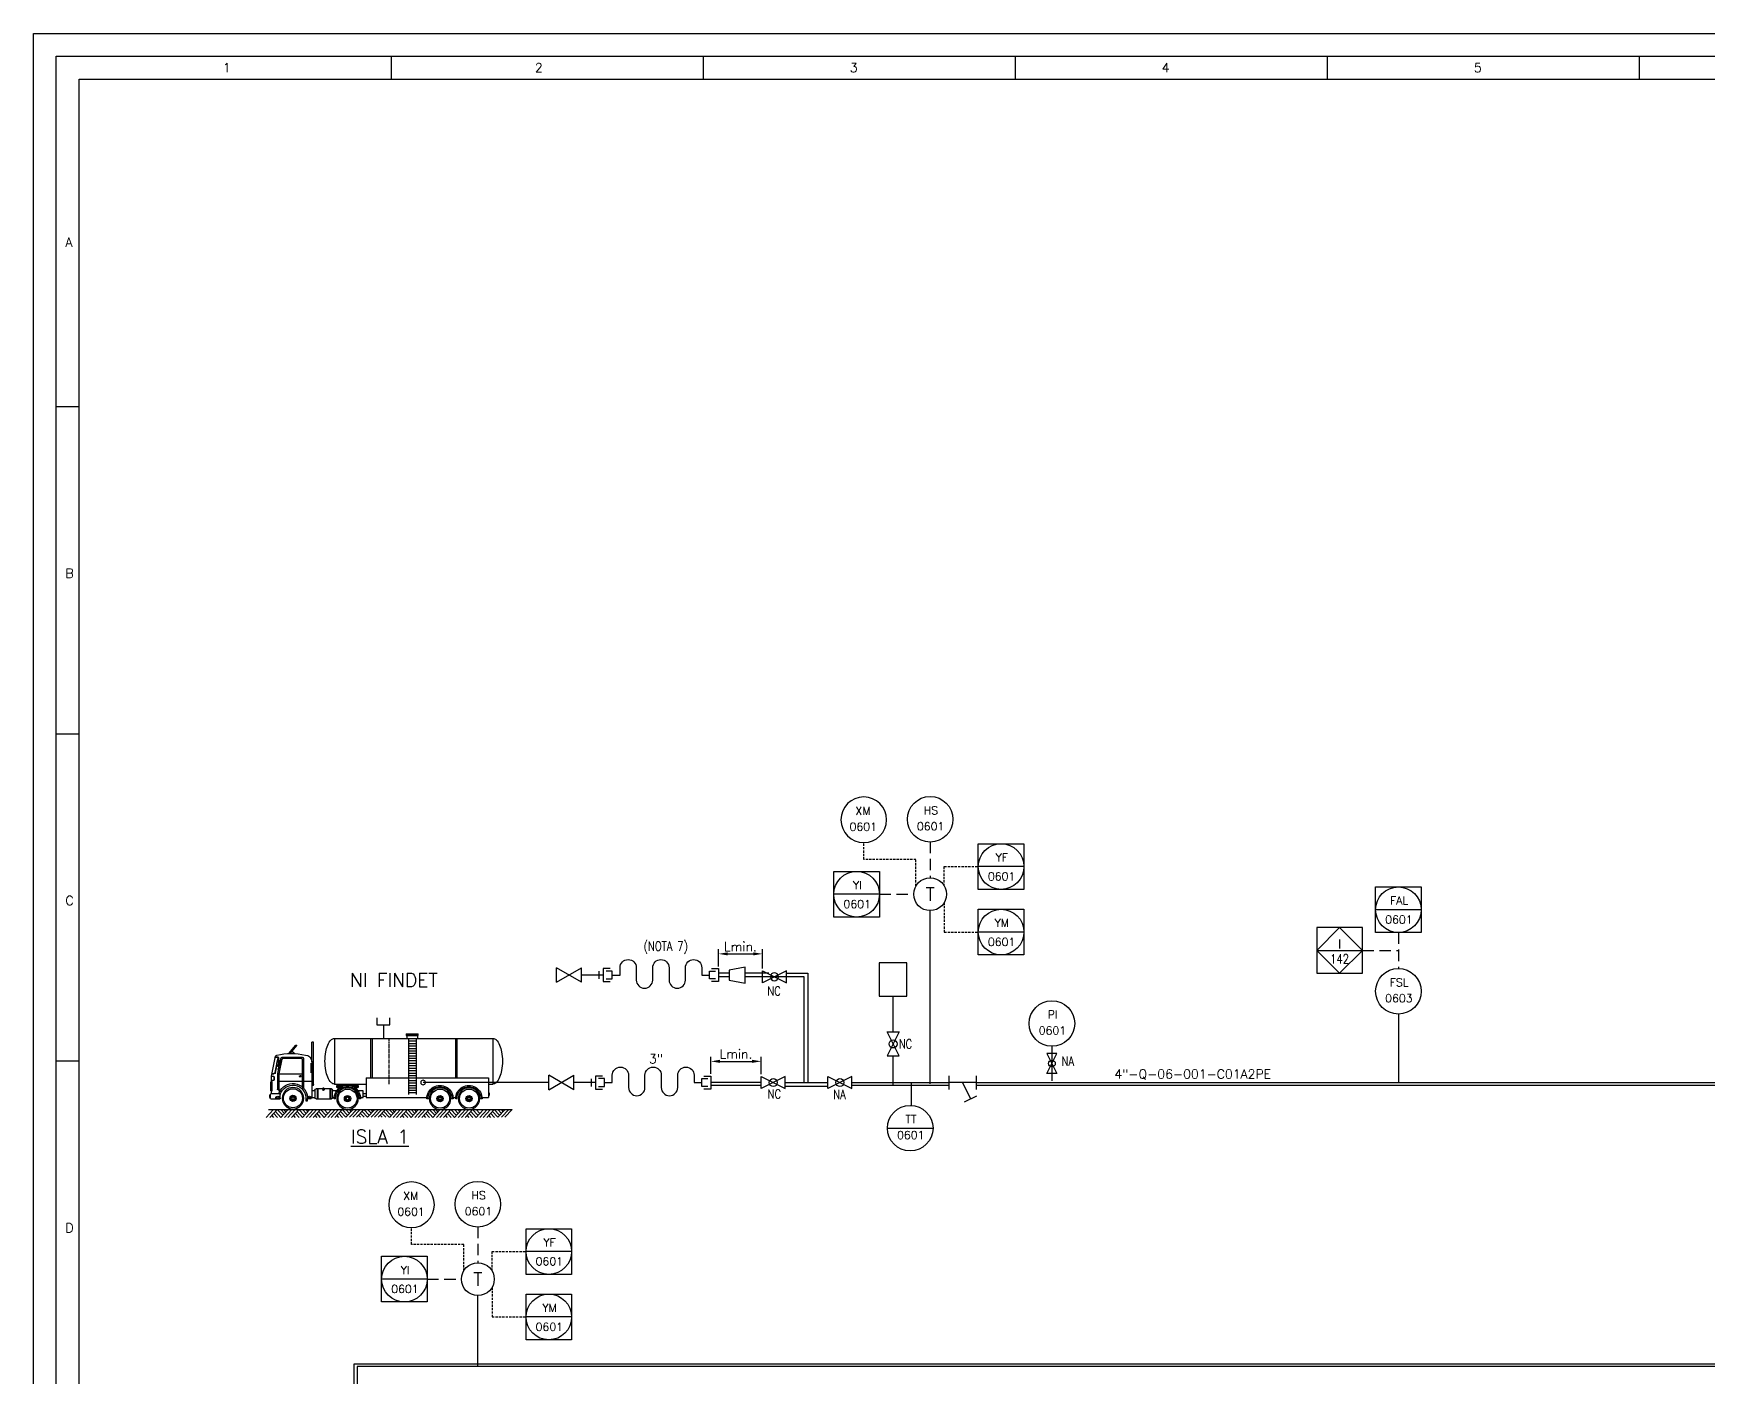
# Model space of a CAD drawing. Header units: millimetres. Extents: x 199 to 3946, y 1635 to 2230.
# Drawn here: x 1191.9 to 1559.2, y 1934.5 to 2229.1 of the extents above; entities that cross this region are included whole.
import ezdxf
from ezdxf.enums import TextEntityAlignment as Align

# ---------------------------------------------------------------- set-up
doc = ezdxf.new("R2010")
doc.units = ezdxf.units.MM
doc.linetypes.add('RAYITAS', pattern=[0.375, 0.25, -0.125])
doc.linetypes.add('TRAZOS', pattern=[0.75, 0.5, -0.25])
for name, color, linetype in [('CAJETIN', 1, 'Continuous'), ('CARGACAMIONES', 7, 'Continuous'), ('COTAS', 4, 'Continuous'), ('EQUIPOS', 5, 'Continuous'), ('FORMATO', 7, 'Continuous'), ('INSTRUMENTOS', 1, 'Continuous'), ('TEX', 7, 'Continuous'), ('TEXTO-INSTRUMENTACION', 7, 'Continuous'), ('TEXTO-VALVULAS Y ACCESORIOS', 7, 'Continuous'), ('TUBERIA', 5, 'Continuous'), ('TUBERÍA2', 1, 'TRAZOS')]:
    doc.layers.add(name, color=color, linetype=linetype)
doc.styles.add('PY', font='ROMANS.shx')
doc.styles.add('PY1', font='ROMANS.shx', dxfattribs={"width": 0.8})
doc.styles.add('TXT', font='txt')
doc.linetypes.add('SEÑAL_MECANICA2', pattern='A,4.411183,["o",PY,S=4.130212,R=360,X=0,Y=-1.374288],0.588817,-0.374158,["",PY,S=2,R=360,X=0,Y=-0.688262],-2.183682', length=7.55784)
doc.dimstyles.new('1-5', dxfattribs={"dimtxt": 2, "dimasz": 2, "dimexe": 1, "dimexo": 0.5, "dimgap": 0.6, "dimtad": 1, "dimdec": 0, "dimlfac": 5, "dimzin": 0, "dimdsep": 46, "dimtxsty": 'PY', "dimcen": 0.7, "dimclrd": 4, "dimclre": 4, "dimclrt": 7, "dimazin": 0, "dimtfac": 1, "dimtdec": 0, "dimtofl": 0, "dimtmove": 0, "dimatfit": 3, "dimfxl": 1, "dimtolj": 1, "dimtzin": 0, "dimarcsym": 0})

# ---------------------------------------------------------------- blocks, each defined once
blk = doc.blocks.new('CAMION CISTERNA ALZ')
at = {"layer": 'CAJETIN', "color": 4, "linetype": 'RAYITAS'}
blk.add_line((38.62, 22.25), (38.62, 7.95), dxfattribs=at)
at = {"layer": 'CARGACAMIONES', "color": 4, "linetype": 'ByBlock'}
for p, q in [((55.71, 22.25), (6.06, 22.25)), ((6.06, 22.25), (6.06, 7.95)), ((17.4, 22.25), (17.4, 9.88)), ((17.83, 22.25), (17.83, 9.88)), ((33.2, 23.63), (29.46, 23.63)), ((29.46, 23.13), (29.46, 23.63)), ((33.2, 23.38), (29.46, 23.38)), ((33.2, 23.13), (29.46, 23.13)), ((29.73, 23.13), (29.73, 22.25)), ((30.12, 22.09), (30.12, 4.63)), ((32.54, 21.43), (30.12, 21.43)), ((32.54, 22.09), (32.54, 4.63)), ((32.91, 22.25), (32.91, 23.13)), ((33.2, 23.63), (33.2, 23.13)), ((43.94, 22.25), (43.94, 9.88)), ((44.37, 22.25), (44.37, 9.88)), ((55.71, 22.25), (55.71, 7.95)), ((62.23, 7.75), (62.23, 21.05)), ((62.23, 21.05), (62.83, 21.05)), ((62.83, 14.9), (62.83, 21.05)), ((32.54, 20.66), (30.12, 20.66)), ((32.54, 19.89), (30.12, 19.89)), ((32.54, 19.12), (30.12, 19.12)), ((32.54, 18.34), (30.12, 18.34)), ((32.54, 17.57), (30.12, 17.57)), ((32.54, 16.8), (30.12, 16.8)), ((32.54, 16.03), (30.12, 16.03)), ((65.41, 15.99), (65.41, 6.68)), ((71.82, 16.39), (65.81, 16.39)), ((65.81, 15.79), (65.81, 7.05)), ((71.82, 15.99), (66.01, 15.99)), ((67.49, 20.16), (69.67, 17.49)), ((67.79, 20.16), (67.49, 20.16)), ((69.97, 17.48), (67.79, 20.16)), ((69.05, 18.25), (68.14, 17.46)), ((72.59, 15.76), (73.06, 13.57)), ((73.15, 15.39), (73.15, 16.19)), ((73.39, 15.36), (73.23, 16.13)), ((73.53, 15.18), (73.32, 16.15)), ((74.15, 16.49), (73.52, 16.49)), ((74.18, 16.39), (73.52, 16.39)), ((75.44, 10.43), (74.12, 16.67)), ((32.54, 15.26), (30.12, 15.26)), ((32.54, 14.48), (30.12, 14.48)), ((32.54, 13.71), (30.12, 13.71)), ((32.54, 12.94), (30.12, 12.94)), ((32.54, 12.17), (30.12, 12.17)), ((32.54, 11.39), (30.12, 11.39)), ((32.54, 10.62), (30.12, 10.62)), ((62.83, 15), (62.83, 3.58)), ((62.83, 14.3), (63.22, 14.3)), ((62.83, 13.91), (63.22, 13.91)), ((62.83, 13.51), (63.22, 13.51)), ((62.83, 13.11), (63.22, 13.11)), ((62.83, 12.71), (63.22, 12.71)), ((62.83, 12.32), (63.22, 12.32)), ((62.83, 11.92), (63.22, 11.92)), ((62.83, 11.52), (63.22, 11.52)), ((73.15, 11.12), (65.81, 11.12)), ((66.1, 10.33), (66.1, 10.53)), ((66.1, 10.53), (66.5, 10.53)), ((66.8, 10.53), (66.8, 10.33)), ((72.2, 15.68), (73.15, 11.18)), ((73.06, 13.41), (73.06, 15.39)), ((73.06, 15.39), (73.35, 15.39)), ((73.35, 13.41), (73.06, 13.41)), ((73.09, 13.41), (73.55, 11.22)), ((73.15, 13.41), (73.15, 12.61)), ((73.15, 12.61), (73.55, 12.61)), ((73.15, 11.18), (73.15, 6.16)), ((73.35, 15.39), (73.35, 13.41)), ((73.55, 11.22), (73.55, 6.36)), ((74.2, 11.52), (73.69, 13.95)), ((74.3, 11.54), (73.74, 14.16)), ((75.27, 11.22), (74.69, 11.22)), ((75.29, 11.12), (74.69, 11.12)), ((7.45, 7.95), (6.06, 7.95)), ((45.78, 9.88), (7.45, 9.88)), ((7.45, 9.88), (7.45, 3.68)), ((32.54, 9.85), (30.12, 9.85)), ((32.54, 9.08), (30.12, 9.08)), ((32.54, 8.3), (30.12, 8.3)), ((32.54, 7.53), (30.12, 7.53)), ((32.54, 6.75), (30.12, 6.75)), ((32.54, 5.99), (30.12, 5.99)), ((32.54, 5.26), (30.12, 5.26)), ((45.78, 9.88), (45.78, 3.68)), ((55.71, 7.95), (45.78, 7.95)), ((46.74, 3.68), (46.74, 5.76)), ((46.74, 5.76), (48.29, 5.76)), ((48.23, 7.85), (48.23, 7.45)), ((54.98, 7.85), (48.23, 7.85)), ((48.23, 7.45), (51.01, 7.45)), ((50.24, 7.25), (48.23, 7.25)), ((48.23, 7.25), (48.23, 6.85)), ((48.23, 6.85), (49.44, 6.85)), ((48.43, 6.85), (48.92, 6.47)), ((48.73, 7.85), (48.73, 7.95)), ((49.32, 7.45), (49.32, 7.25)), ((52.3, 7.45), (54.98, 7.45)), ((54.98, 7.25), (53.07, 7.25)), ((53.87, 6.85), (54.98, 6.85)), ((53.89, 7.45), (53.89, 7.25)), ((54.78, 6.85), (54.34, 6.51)), ((54.49, 7.85), (54.49, 7.95)), ((54.98, 7.45), (54.98, 7.85)), ((54.98, 6.85), (54.98, 7.25)), ((55.02, 5.76), (56.27, 5.76)), ((56.27, 3.68), (56.27, 6.06)), ((56.67, 6.46), (58.95, 6.46)), ((56.97, 6.46), (56.97, 3.28)), ((57.17, 6.46), (57.17, 3.28)), ((58.95, 6.46), (58.95, 6.16)), ((59.35, 6.46), (61.44, 6.46)), ((59.35, 6.46), (59.35, 6.16)), ((60.94, 6.46), (60.94, 3.28)), ((61.14, 6.46), (61.14, 3.28)), ((61.83, 6.06), (61.83, 3.68)), ((61.83, 5.76), (62.83, 5.76)), ((62.83, 7.35), (62.63, 7.35)), ((65.41, 8.84), (62.83, 8.84)), ((73.15, 8.84), (65.81, 8.84)), ((66.8, 10.33), (66.1, 10.33)), ((73.35, 6.16), (72.5, 6.16)), ((72.66, 5.37), (72.66, 5.96)), ((74.55, 10.13), (74.55, 9.24)), ((74.64, 10.33), (74.64, 9.14)), ((75.44, 10.43), (74.74, 10.43)), ((74.74, 9.04), (75.44, 9.04)), ((75.44, 8.94), (75.24, 8.94)), ((75.44, 8.74), (75.24, 8.74)), ((75.44, 5.76), (75.24, 5.76)), ((75.34, 8.74), (75.34, 5.76)), ((75.44, 4.87), (75.44, 10.43)), ((75.44, 8.64), (75.54, 8.64)), ((75.54, 5.86), (75.44, 5.86)), ((75.54, 8.64), (75.54, 5.86)), ((75.64, 8.64), (75.54, 8.64)), ((75.54, 5.86), (75.64, 5.86)), ((75.64, 5.86), (75.64, 8.64)), ((7.15, 4.45), (7.15, 5.08)), ((7.15, 5.08), (7.45, 5.08)), ((7.45, 4.45), (7.15, 4.45)), ((9.49, 3.68), (7.45, 3.68)), ((9.48, 3.28), (9.87, 3.28)), ((17.32, 3.28), (17.72, 3.28)), ((18.22, 3.68), (17.71, 3.68)), ((18.56, 3.68), (17.75, 3.68)), ((18.55, 3.28), (18.94, 3.28)), ((26.39, 3.28), (26.79, 3.28)), ((45.78, 3.68), (26.78, 3.68)), ((46.74, 4.98), (45.78, 4.98)), ((46.74, 4.12), (45.78, 4.12)), ((47.54, 3.68), (46.74, 3.68)), ((47.54, 3.28), (47.93, 3.28)), ((55.38, 3.28), (55.78, 3.28)), ((56.27, 3.68), (55.77, 3.68)), ((61.44, 3.28), (56.67, 3.28)), ((62.83, 3.68), (61.83, 3.68)), ((64.12, 3.38), (63.03, 3.38)), ((63.05, 3.58), (63.05, 3.9)), ((63.05, 3.58), (64, 3.58)), ((64, 3.58), (64, 3.9)), ((64.12, 2.68), (64.12, 3.38)), ((64.62, 2.68), (64.12, 2.68)), ((64.62, 3.38), (64.62, 2.68)), ((72.66, 3.48), (72.66, 4.67)), ((72.86, 4.87), (75.64, 4.87)), ((72.86, 3.48), (72.86, 3.88)), ((72.86, 3.48), (74.05, 3.48)), ((75.64, 3.28), (72.86, 3.28)), ((74.05, 3.48), (74.05, 3.88)), ((75.84, 4.67), (75.84, 3.48)), ((75.84, 4.47), (76.03, 4.47)), ((76.03, 3.68), (75.84, 3.68)), ((76.03, 4.47), (76.03, 3.68))]:
    blk.add_line(p, q, dxfattribs=at)
at = {"layer": 'CARGACAMIONES', "color": 4}
for p, q in [((2.29, -2.48), (0, 0)), ((76.41, 0), (0.04, 0)), ((37.42, -1.23), (38.57, 0)), ((37.99, -1.84), (39.69, 0)), ((41.99, -2.48), (39.7, 0)), ((43.12, -2.48), (40.83, 0)), ((44.25, -2.48), (41.95, 0)), ((45.37, -2.48), (43.08, 0)), ((43.66, -0.62), (44.23, 0)), ((44.22, -1.23), (45.36, 0)), ((44.78, -1.84), (46.49, 0)), ((48.78, -2.48), (46.49, 0)), ((49.9, -2.48), (47.61, 0)), ((3.42, -2.48), (1.13, 0)), ((4.55, -2.48), (2.25, 0)), ((2.83, -0.63), (3.41, 0)), ((3.39, -1.24), (4.53, 0)), ((3.96, -1.85), (5.66, 0)), ((4.49, -2.48), (6.22, -0.61)), ((5.62, -2.49), (6.79, -1.22)), ((7.95, -2.49), (5.66, 0)), ((6.74, -2.49), (7.35, -1.83)), ((9.08, -2.49), (6.79, 0)), ((10.2, -2.49), (7.91, 0)), ((11.33, -2.49), (9.04, 0)), ((10.18, -1.24), (11.32, -0.01)), ((10.74, -1.85), (12.44, -0.01)), ((11.28, -2.49), (13.01, -0.62)), ((12.4, -2.49), (13.57, -1.23)), ((14.74, -2.49), (12.44, -0.01)), ((13.53, -2.49), (14.13, -1.84)), ((15.86, -2.49), (13.57, -0.01)), ((16.99, -2.49), (14.7, -0.01)), ((18.12, -2.49), (15.82, -0.01)), ((16.4, -0.63), (16.98, -0.01)), ((16.96, -1.24), (18.1, -0.01)), ((17.53, -1.85), (19.23, -0.01)), ((18.06, -2.49), (19.79, -0.62)), ((19.19, -2.49), (20.36, -1.23)), ((21.52, -2.49), (19.23, -0.01)), ((20.32, -2.49), (20.92, -1.84)), ((22.65, -2.49), (20.36, -0.01)), ((23.78, -2.5), (21.48, -0.01)), ((24.9, -2.5), (22.61, -0.01)), ((23.2, -0.91), (23.77, -0.28)), ((23.75, -1.25), (24.89, -0.01)), ((24.31, -1.86), (26.02, -0.01)), ((24.85, -2.5), (26.58, -0.62)), ((25.97, -2.5), (27.14, -1.23)), ((28.31, -2.5), (26.02, -0.01)), ((27.1, -2.5), (27.71, -1.84)), ((29.44, -2.5), (27.14, -0.01)), ((30.56, -2.5), (28.27, -0.02)), ((31.69, -2.5), (29.4, -0.02)), ((29.99, -0.77), (30.55, -0.14)), ((30.54, -1.25), (31.68, -0.02)), ((31.1, -1.86), (32.8, -0.02)), ((31.63, -2.5), (33.37, -0.63)), ((32.76, -2.5), (33.93, -1.24)), ((35.09, -2.5), (32.8, -0.02)), ((33.89, -2.5), (34.49, -1.85)), ((36.22, -2.5), (33.93, -0.02)), ((37.35, -2.5), (35.06, -0.02)), ((38.47, -2.5), (36.18, -0.02)), ((36.88, -0.75), (37.44, -0.12)), ((38.52, -2.48), (40.25, -0.61)), ((39.65, -2.48), (40.82, -1.22)), ((40.78, -2.48), (41.38, -1.83)), ((45.32, -2.48), (47.05, -0.61)), ((46.44, -2.48), (47.61, -1.22)), ((47.57, -2.48), (48.17, -1.83)), ((51.03, -2.48), (48.74, 0)), ((52.16, -2.48), (49.87, 0)), ((50.44, -0.63), (51.02, 0)), ((51, -1.24), (52.14, 0)), ((51.57, -1.85), (53.27, 0)), ((52.1, -2.48), (53.83, -0.61)), ((53.23, -2.49), (54.4, -1.22)), ((55.56, -2.49), (53.27, 0)), ((54.36, -2.49), (54.96, -1.83)), ((56.69, -2.49), (54.4, 0)), ((57.82, -2.49), (55.52, 0)), ((58.94, -2.49), (56.65, 0)), ((57.79, -1.24), (58.93, -0.01)), ((58.35, -1.85), (60.06, -0.01)), ((58.89, -2.49), (60.62, -0.62)), ((60.02, -2.49), (61.18, -1.23)), ((62.35, -2.49), (60.06, -0.01)), ((61.14, -2.49), (61.75, -1.84)), ((63.48, -2.49), (61.18, -0.01)), ((64.6, -2.49), (62.31, -0.01)), ((65.73, -2.49), (63.44, -0.01)), ((64.01, -0.63), (64.59, -0.01)), ((64.58, -1.24), (65.72, -0.01)), ((65.14, -1.85), (66.84, -0.01)), ((65.67, -2.49), (67.41, -0.62)), ((66.8, -2.49), (67.97, -1.23)), ((69.13, -2.49), (66.84, -0.01)), ((67.93, -2.49), (68.53, -1.84)), ((70.26, -2.49), (67.97, -0.01)), ((71.39, -2.5), (69.1, -0.01)), ((72.51, -2.5), (70.22, -0.01)), ((70.81, -0.91), (71.38, -0.28)), ((71.36, -1.25), (72.5, -0.01)), ((71.92, -1.86), (73.63, -0.01)), ((72.46, -2.5), (74.19, -0.62)), ((73.59, -2.5), (74.75, -1.23)), ((75.92, -2.5), (73.63, -0.01)), ((74.71, -2.5), (75.32, -1.84)), ((77.05, -2.5), (74.76, -0.01))]:
    blk.add_line(p, q, dxfattribs=at)
at = {"layer": 'CARGACAMIONES', "color": 4, "linetype": 'ByBlock'}
for centre, radius in [((13.55, 3.38), 3.38), ((22.62, 3.38), 3.38), ((51.61, 3.38), 3.38), ((59.15, 6.46), 0.199), ((68.69, 3.48), 3.38), ((13.55, 3.38), 0.794), ((12.95, 3.38), 0.0993), ((13.13, 3.8), 0.0993), ((13.13, 2.96), 0.0993), ((13.55, 3.38), 0.397), ((13.55, 3.98), 0.0993), ((13.55, 2.78), 0.0993), ((13.97, 3.8), 0.0993), ((13.97, 2.96), 0.0993), ((14.14, 3.38), 0.0993), ((22.62, 3.38), 0.794), ((22.02, 3.38), 0.0993), ((22.2, 3.8), 0.0993), ((22.2, 2.96), 0.0993), ((22.62, 3.38), 0.397), ((22.62, 3.98), 0.0993), ((22.62, 2.78), 0.0993), ((23.04, 3.8), 0.0993), ((23.04, 2.96), 0.0993), ((23.21, 3.38), 0.0993), ((51.61, 3.38), 0.794), ((51.01, 3.38), 0.0993), ((51.19, 3.8), 0.0993), ((51.19, 2.96), 0.0993), ((51.61, 3.38), 0.397), ((51.61, 3.98), 0.0993), ((51.61, 2.78), 0.0993), ((52.03, 3.8), 0.0993), ((52.03, 2.96), 0.0993), ((52.2, 3.38), 0.0993), ((68.69, 3.48), 0.794), ((68.09, 3.48), 0.0993), ((68.27, 3.9), 0.0993), ((68.27, 3.06), 0.0993), ((68.69, 3.48), 0.397), ((68.69, 4.07), 0.0993), ((68.69, 2.88), 0.0993), ((69.11, 3.9), 0.0993), ((69.11, 3.06), 0.0993), ((69.28, 3.48), 0.0993)]:
    blk.add_circle(centre, radius, dxfattribs=at)
at = {"layer": 'CARGACAMIONES', "color": 4, "linetype": 'Continuous'}
blk.add_circle((27.95, 8.42), 0.718, dxfattribs=at)
at = {"layer": 'CARGACAMIONES', "color": 4, "linetype": 'ByBlock'}
for centre, radius, start, end in [((8.8, 18.15), 5.23, 135.0251, 157.5177), ((6.06, 20.89), 1.36, 90, 135.0251), ((55.71, 20.89), 1.36, 44.9749, 90), ((52.97, 18.15), 5.23, 22.4823, 44.9749), ((20.34, 15.1), 17.24, 170.2727, 180), ((13.25, 16.31), 10.04, 157.5177, 170.2727), ((48.52, 16.31), 10.04, 9.7273, 22.4823), ((41.43, 15.1), 17.24, 360, 9.7273), ((64.81, 15), 1.99, 90, 180), ((69.28, -2.39), 19.88, 77.0128, 102.9872), ((65.81, 15.99), 0.397, 90, 180), ((66.01, 15.79), 0.199, 90, 180), ((69.75, 17.67), 0.0993, 0, 180), ((69.75, 17.67), 0.0993, 180, 0), ((71.82, 15.59), 0.794, 11.9442, 90), ((71.82, 15.59), 0.397, 11.9442, 90), ((73.52, 16.19), 0.298, 90, 191.9761), ((73.52, 16.19), 0.199, 90, 191.9761), ((73.73, 16.59), 0.397, 11.9761, 90), ((20.34, 15.1), 17.24, 180, 189.7273), ((13.25, 13.88), 10.04, 189.7273, 202.4823), ((48.52, 13.88), 10.04, 337.5177, 350.2727), ((41.43, 15.1), 17.24, 350.2727, 0), ((72.36, 14.4), 1.4, 315, 45), ((74.69, 11.62), 0.497, 191.9761, 270), ((74.69, 11.62), 0.397, 191.9761, 270), ((8.8, 12.04), 5.23, 202.4823, 224.9749), ((6.06, 9.3), 1.36, 224.9749, 270), ((13.6, 3.38), 4.12, 358.6196, 181.3804), ((13.6, 3.38), 3.72, 358.4724, 181.5276), ((13.55, 3.38), 2.98, 90, 270), ((13.55, 3.38), 2.98, 270, 90), ((22.67, 3.38), 4.12, 358.6196, 181.3804), ((22.67, 3.38), 3.72, 358.4724, 181.5276), ((22.62, 3.38), 2.98, 90, 270), ((22.62, 3.38), 2.98, 270, 90), ((51.66, 3.38), 4.12, 358.6196, 181.3804), ((51.66, 3.38), 3.72, 358.4724, 181.5276), ((51.61, 3.38), 2.98, 90, 270), ((51.61, 3.38), 2.98, 270, 90), ((55.71, 9.3), 1.36, 270, 315.0251), ((56.67, 6.06), 0.397, 90, 180), ((52.97, 12.04), 5.23, 315.0251, 337.5177), ((59.15, 6.16), 0.199, 180, 0), ((61.44, 6.06), 0.397, 0, 90), ((62.63, 7.75), 0.397, 180, 270), ((68.74, 3.48), 4.62, 31.8706, 181.3804), ((68.74, 3.48), 4.12, 17.5788, 181.3804), ((68.69, 3.48), 2.98, 90, 270), ((68.69, 3.48), 2.98, 270, 90), ((72.66, 5.66), 0.298, 270, 90), ((68.74, 3.48), 4.62, 17.5788, 25.7368), ((73.35, 6.36), 0.199, 270, 0), ((74.74, 10.33), 0.0993, 90, 180), ((74.74, 9.14), 0.0993, 180, 270), ((13.55, 3.38), 0.993, 90, 270), ((13.55, 3.38), 0.993, 270, 90), ((22.62, 3.38), 0.993, 90, 270), ((22.62, 3.38), 0.993, 270, 90), ((51.61, 3.38), 0.993, 90, 270), ((51.61, 3.38), 0.993, 270, 90), ((56.67, 3.68), 0.397, 180, 270), ((61.44, 3.68), 0.397, 270, 0), ((63.03, 3.58), 0.199, 180, 270), ((63.52, 3.42), 0.674, 45, 135), ((68.69, 3.48), 0.993, 90, 270), ((68.69, 3.48), 0.993, 270, 90), ((72.86, 4.67), 0.199, 90, 180), ((72.86, 3.48), 0.199, 180, 270), ((73.45, 3.28), 0.843, 45, 135), ((75.64, 4.67), 0.199, 0, 90), ((75.64, 3.48), 0.199, 270, 0)]:
    blk.add_arc(centre, radius, start, end, dxfattribs=at)
at = {"layer": 'CARGACAMIONES', "color": 4}
for start, end in [(357.7085, 177.7085), (177.7085, 357.7085)]:
    blk.add_arc((74.79, -1.38), 0.0145, start, end, dxfattribs=at)
blk = doc.blocks.new('VALV GLOB-V')
at = {"layer": 'INSTRUMENTOS', "color": 1, "flags": 128}
blk.add_lwpolyline([(5.7, -1.43), (5.7, 1.43), (0, -1.43), (0, 1.43)], close=True, dxfattribs=at)
at = {"layer": 'INSTRUMENTOS', "color": 1}
blk.add_circle((2.85, 0), 0.95, dxfattribs=at)
at = {"layer": 'INSTRUMENTOS', "color": 7, "linetype": 'SEÑAL_MECANICA2', "style": 'PY'}
blk.add_attdef('REF.', text='', height=2, dxfattribs=at).set_placement((3, -3.37), align=Align.MIDDLE)
blk = doc.blocks.new('*D23')
at = {"layer": 'COTAS', "color": 4, "lineweight": -2, "transparency": 16777216}
for p, q in [((1340.41, 2001.05), (1340.41, 2004.78)), ((1342.41, 2003.78), (1349.48, 2003.78)), ((1351.48, 2000.96), (1351.48, 2004.78))]:
    blk.add_line(p, q, dxfattribs=at)
at = {"layer": 'COTAS', "color": 4, "transparency": 16777216}
for points in [[(1342.41, 2004.12), (1342.41, 2003.45), (1340.41, 2003.78)], [(1349.48, 2004.12), (1349.48, 2003.45), (1351.48, 2003.78)]]:
    blk.add_solid(points, dxfattribs=at)
at = {"layer": 'Defpoints', "color": 0, "transparency": 16777216}
for p in [(1351.48, 2003.78), (1340.41, 2000.55), (1351.48, 2000.46)]:
    blk.add_point(p, dxfattribs=at)
at = {"layer": 'COTAS', "color": 7, "transparency": 16777216, "insert": (1345.94, 2005.38), "char_height": 2, "attachment_point": 5, "style": 'PY'}
blk.add_mtext('\\A1;Lmin.', dxfattribs=at)
blk = doc.blocks.new('MANG-VAL')
at = {"layer": 'INSTRUMENTOS', "color": 1}
for p, q in [((0, 1.5), (0, -1.5)), ((6, 0), (0, 0)), ((3, 0), (4.8, -3.6)), ((6, 1.5), (6, -1.5)), ((3.46, -4.27), (6.14, -2.93))]:
    blk.add_line(p, q, dxfattribs=at)
blk = doc.blocks.new('SEÑAL CIR')
at = {"color": 1}
blk.add_circle((0, 5.7), 5.7, dxfattribs=at)
at = {"layer": 'INSTRUMENTOS', "linetype": 'Continuous', "style": 'PY', "flags": 4}
for p in [(0.18, 6.94), (0.13, 2.95)]:
    blk.add_attdef('---', text='', height=2, dxfattribs=at).set_placement(p, align=Align.CENTER)
blk = doc.blocks.new('SEÑAL CIRCU MARCO')
at = {"color": 1, "linetype": 'Continuous', "ltscale": 0.5}
blk.add_line((5.7, 5.7), (-5.7, 5.7), dxfattribs=at)
at = {"color": 1, "flags": 128}
blk.add_lwpolyline([(5.7, 0), (-5.7, 0), (-5.7, 11.4), (5.7, 11.4)], close=True, dxfattribs=at)
at = {"color": 1}
blk.add_circle((0, 5.7), 5.7, dxfattribs=at)
at = {"style": 'PY'}
for tag, p in [('XXX', (0.18, 7.98)), ('YYY', (0.13, 3.24))]:
    blk.add_attdef(tag, text='', height=2, dxfattribs=at).set_placement(p, align=Align.MIDDLE)
blk = doc.blocks.new('SECUENCIA PROGRAMADA EN SISTEMA DE CONTROL PLC')
at = {"layer": 'INSTRUMENTOS'}
blk.add_line((-5, 5), (5, 5), dxfattribs=at)
at = {"layer": 'INSTRUMENTOS', "flags": 128}
for points in [[(0, 0), (-5, 5), (0, 10), (5, 5)], [(-5, 0), (5, 0), (5, 10), (-5, 10)]]:
    blk.add_lwpolyline(points, close=True, dxfattribs=at)
at = {"layer": 'TEXTO-INSTRUMENTACION', "linetype": 'Continuous', "style": 'PY1', "width": 0.8}
for tag, p in [('XXX', (0.01, 6.43)), ('YYY', (0.01, 3.17))]:
    blk.add_attdef(tag, text='', height=2, dxfattribs=at).set_placement(p, align=Align.MIDDLE_CENTER)
blk = doc.blocks.new('*D24')
at = {"layer": 'COTAS', "color": 4, "lineweight": -2, "transparency": 16777216}
for p, q in [((1342.1, 2024.61), (1342.1, 2028.35)), ((1344.1, 2027.35), (1349.74, 2027.35)), ((1351.74, 2024.12), (1351.74, 2028.35))]:
    blk.add_line(p, q, dxfattribs=at)
at = {"layer": 'COTAS', "color": 4, "transparency": 16777216}
for points in [[(1344.1, 2027.68), (1344.1, 2027.01), (1342.1, 2027.35)], [(1349.74, 2027.68), (1349.74, 2027.01), (1351.74, 2027.35)]]:
    blk.add_solid(points, dxfattribs=at)
at = {"layer": 'Defpoints', "color": 0, "transparency": 16777216}
for p in [(1351.74, 2027.35), (1342.1, 2024.11), (1351.74, 2023.62)]:
    blk.add_point(p, dxfattribs=at)
at = {"layer": 'COTAS', "color": 7, "transparency": 16777216, "insert": (1346.92, 2028.95), "char_height": 2, "attachment_point": 5, "style": 'PY'}
blk.add_mtext('\\A1;Lmin.', dxfattribs=at)
blk = doc.blocks.new('REDUCCION')
at = {"color": 1}
for p, q in [((0, 2), (0, -2)), ((4, 1.25), (0, 2)), ((4, -1.25), (4, 1.25)), ((0, -2), (4, -1.25))]:
    blk.add_line(p, q, dxfattribs=at)
at = {"style": 'PY1', "width": 0.8}
blk.add_attdef('.', text='', height=2, dxfattribs=at).set_placement((2, -3.65), align=Align.MIDDLE)
blk = doc.blocks.new('MARCO-A1')
at = {"layer": 'FORMATO', "color": 5}
for p, q in [((78.42, 589), (78.42, 584)), ((146.83, 589), (146.83, 584)), ((215.25, 589), (215.25, 584)), ((283.67, 589), (283.67, 584)), ((352.08, 589), (352.08, 584)), ((5, 512.25), (10, 512.25)), ((5, 440.5), (10, 440.5)), ((5, 368.75), (10, 368.75))]:
    blk.add_line(p, q, dxfattribs=at)
at = {"layer": 'FORMATO', "color": 1}
blk.add_lwpolyline([(0, 594), (841, 594), (841, 0), (0, 0)], close=True, dxfattribs=at)
at = {"layer": 'FORMATO', "color": 5}
blk.add_lwpolyline([(5, 589), (836, 589), (836, 5), (5, 5)], close=True, dxfattribs=at)
at = {"layer": 'FORMATO', "color": 8, "linetype": 'Continuous'}
blk.add_lwpolyline([(10, 584), (831, 584), (831, 10), (10, 10)], close=True, dxfattribs=at)
at = {"layer": 'FORMATO', "color": 1, "style": 'PY'}
for s, p in [('1', (41.52, 585.5)), ('2', (109.93, 585.5)), ('3', (178.99, 585.5)), ('4', (247.4, 585.5)), ('5', (315.82, 585.5)), ('A', (7, 547.25)), ('B', (7, 474.67)), ('C', (7, 402.92)), ('D', (7, 331.17))]:
    blk.add_text(s, height=2, dxfattribs=at).set_placement(p)

msp = doc.modelspace()

# ---------------------------------------------------------------- linework, layer by layer
at = {"color": 1}
for p, q in [((1388.51, 1998.87), (1388.51, 2036.81)), ((1312.07, 2021.12), (1306.56, 2024.3)), ((1306.56, 2021.12), (1312.07, 2024.3)), ((1306.56, 2021.12), (1306.56, 2024.3)), ((1312.07, 2021.12), (1312.07, 2024.3)), ((1316.84, 2022.69), (1312.07, 2022.69)), ((1315.93, 2021.86), (1315.93, 2023.53)), ((1491.18, 2014.14), (1491.18, 1999.14)), ((1268.62, 2011.8), (1268.62, 2008.82)), ((1415.21, 2007.08), (1415.21, 1999.54)), ((1304.87, 1999.15), (1277.33, 1999.15)), ((1310.38, 1997.56), (1304.87, 2000.74)), ((1304.87, 1997.56), (1310.38, 2000.74)), ((1304.87, 1997.56), (1304.87, 2000.74)), ((1310.38, 1997.56), (1310.38, 2000.74)), ((1315.15, 1999.13), (1310.38, 1999.13)), ((1314.24, 1998.29), (1314.24, 1999.97)), ((1384.34, 1999.06), (1384.34, 1994.07)), ((1379.14, 1989.14), (1389.14, 1989.14)), ((1289.34, 1936.85), (1289.34, 1952.42))]:
    msp.add_line(p, q, dxfattribs=at)
at = {"color": 5, "linetype": 'Continuous'}
for p, q in [((1356.99, 2023.14), (1361.73, 2023.14)), ((1361.73, 2023.14), (1361.73, 1999.18)), ((1366.09, 1999.05), (1356.72, 1999.05))]:
    msp.add_line(p, q, dxfattribs=at)
at = {"color": 4}
for p, q in [((1340.41, 1998.58), (1351.48, 1998.58)), ((1371.38, 1998.58), (1389.82, 1998.58)), ((1389.82, 1998.58), (1392.59, 1998.58)), ((1398.59, 1998.58), (1408.89, 1998.58)), ((1408.89, 1998.58), (1479.47, 1998.58)), ((1479.47, 1998.58), (1588.15, 1998.58))]:
    msp.add_line(p, q, dxfattribs=at)
at = {"color": 4, "linetype": 'Continuous'}
msp.add_line((1356.73, 1998.37), (1366.07, 1998.37), dxfattribs=at)
at = {"color": 1, "flags": 128}
for points in [[(1318.34, 2024.11), (1316.84, 2024.11), (1316.84, 2021.26), (1318.34, 2021.26)], [(1340.6, 2024.11), (1342.1, 2024.11), (1342.1, 2021.26), (1340.6, 2021.26)], [(1267.2, 2013.3), (1267.2, 2011.8), (1270.05, 2011.8), (1270.05, 2013.3)], [(1316.65, 2000.55), (1315.15, 2000.55), (1315.15, 1997.7), (1316.65, 1997.7)], [(1338.91, 2000.55), (1340.41, 2000.55), (1340.41, 1997.7), (1338.91, 1997.7)]]:
    msp.add_lwpolyline(points, dxfattribs=at)
at = {"color": 4}
msp.add_lwpolyline([(1786.17, 2005.2), (1786.17, 1937.37), (1262.16, 1937.37), (1262.16, 1903.41)], dxfattribs=at)
at = {"color": 1}
for centre in [(1388.51, 2040.42), (1289.35, 1956.03)]:
    msp.add_circle(centre, 3.6, dxfattribs=at)
at = {"layer": 'CAJETIN', "color": 1, "linetype": 'TRAZOS', "ltscale": 5}
for p, q in [((1491.18, 2032.03), (1491.18, 2024.14)), ((1483.29, 2028.09), (1491.18, 2028.09))]:
    msp.add_line(p, q, dxfattribs=at)
at = {"layer": 'INSTRUMENTOS', "color": 1, "ltscale": 0.1, "flags": 128}
for points in [[(1317.5, 2021.84), (1318.8, 2021.84), (1318.8, 2023.57), (1317.5, 2023.57)], [(1341.44, 2021.84), (1340.14, 2021.84), (1340.14, 2023.57), (1341.44, 2023.57)], [(1315.81, 1998.28), (1317.11, 1998.28), (1317.11, 2000.01), (1315.81, 2000.01)], [(1339.75, 1998.28), (1338.45, 1998.28), (1338.45, 2000.01), (1339.75, 2000.01)]]:
    msp.add_lwpolyline(points, dxfattribs=at)
at = {"layer": 'TUBERIA', "color": 1, "linetype": 'TRAZOS', "ltscale": 5}
for p, q in [((1388.51, 2051.93), (1388.51, 2044.04)), ((1377.4, 2040.42), (1384.91, 2040.42)), ((1289.34, 1967.54), (1289.34, 1959.66)), ((1278.24, 1956.03), (1285.75, 1956.03))]:
    msp.add_line(p, q, dxfattribs=at)
at = {"layer": 'TUBERIA', "color": 5, "linetype": 'Continuous'}
for p, q in [((1344.46, 2023.11), (1342.1, 2023.11)), ((1353.17, 2023.11), (1347.97, 2023.11)), ((1342.77, 1999.14), (1340.41, 1999.14)), ((1351.48, 1999.14), (1342.77, 1999.14)), ((1371.35, 1999.14), (1392.59, 1999.14)), ((1398.59, 1999.14), (1615.88, 1999.14))]:
    msp.add_line(p, q, dxfattribs=at)
at = {"layer": 'TUBERIA', "color": 4, "linetype": 'Continuous'}
for p, q in [((1344.46, 2022.31), (1342.1, 2022.31)), ((1353.17, 2022.31), (1347.97, 2022.31))]:
    msp.add_line(p, q, dxfattribs=at)
at = {"layer": 'TUBERIA', "color": 5, "linetype": 'Continuous', "flags": 128}
for points in [[(1318.8, 2022.71), (1320.51, 2022.71), (1320.51, 2024.3, -1), (1324.09, 2024.3), (1324.09, 2021.61, 1), (1327.68, 2021.61), (1327.68, 2024.3, -1), (1331.26, 2024.3), (1331.26, 2021.61, 1), (1334.85, 2021.61), (1334.85, 2024.3, -1), (1338.44, 2024.3), (1338.44, 2022.71), (1340.14, 2022.71)], [(1317.11, 1999.14), (1318.82, 1999.14), (1318.82, 2000.74, -1), (1322.4, 2000.74), (1322.4, 1998.05, 1), (1325.99, 1998.05), (1325.99, 2000.74, -1), (1329.57, 2000.74), (1329.57, 1998.05, 1), (1333.16, 1998.05), (1333.16, 2000.74, -1), (1336.75, 2000.74), (1336.75, 1999.14), (1338.45, 1999.14)]]:
    msp.add_lwpolyline(points, format="xyb", dxfattribs=at)
at = {"layer": 'TUBERIA', "color": 4, "linetype": 'Continuous'}
msp.add_lwpolyline([(1377.36, 2018.09), (1383.42, 2018.09), (1383.42, 2025.4), (1377.36, 2025.4)], close=True, dxfattribs=at)
for points in [[(1360.9, 1999.14), (1360.9, 2022.31), (1353.17, 2022.31)], [(1380.39, 2010.22), (1380.39, 2018.09)], [(1380.39, 1998.74), (1380.39, 2004.96)]]:
    msp.add_lwpolyline(points, dxfattribs=at)
at = {"layer": 'TUBERIA', "color": 5, "linetype": 'Continuous'}
msp.add_lwpolyline([(1786.62, 2005.6), (1786.62, 1936.85), (1262.86, 1936.85), (1262.86, 1904.21)], dxfattribs=at)
at = {"layer": 'TUBERÍA2'}
for points in [[(1385.4, 2042.23), (1385.4, 2048.01), (1373.96, 2048.01), (1373.96, 2051.74)], [(1391.62, 2042.23), (1391.62, 2046.47), (1399.07, 2046.47)], [(1391.62, 2038.6), (1391.62, 2032.12), (1399.07, 2032.12)], [(1286.24, 1957.85), (1286.24, 1963.63), (1274.8, 1963.63), (1274.8, 1967.36)], [(1292.45, 1957.85), (1292.45, 1962.09), (1299.91, 1962.09)], [(1292.45, 1954.22), (1292.45, 1947.74), (1299.91, 1947.74)]]:
    msp.add_lwpolyline(points, dxfattribs=at)

# ---------------------------------------------------------------- block references
msp.add_blockref('MARCO-A1', (1191.91, 1635.11))
at = {"linetype": 'Continuous'}
ref = msp.add_blockref('SEÑAL CIR', (1373.96, 2051.74), dxfattribs=dict(at, xscale=-0.8771000000000413, yscale=0.8771000000000413, zscale=0.8771000000000413))
ref.add_attrib('---', 'XM', dxfattribs={"layer": 'INSTRUMENTOS', "color": 7, "linetype": 'Continuous', "height": 1.754, "style": 'PY'}).set_placement((1373.8, 2057.83), align=Align.CENTER)
ref.add_attrib('---', '0601', dxfattribs={"layer": 'INSTRUMENTOS', "color": 7, "linetype": 'Continuous', "height": 1.754, "style": 'PY'}).set_placement((1373.85, 2054.33), align=Align.CENTER)
ref = msp.add_blockref('SEÑAL CIR', (1388.51, 2051.84), dxfattribs=dict(at, xscale=0.8770999999999276, yscale=0.8770999999999276, zscale=0.8770999999999276))
ref.add_attrib('---', 'HS', dxfattribs={"layer": 'INSTRUMENTOS', "color": 7, "linetype": 'Continuous', "height": 1.754, "style": 'PY'}).set_placement((1388.67, 2057.93), align=Align.CENTER)
ref.add_attrib('---', '0601', dxfattribs={"layer": 'INSTRUMENTOS', "color": 7, "linetype": 'Continuous', "height": 1.754, "style": 'PY'}).set_placement((1388.62, 2054.43), align=Align.CENTER)
for p, xscale, yscale, zscale, values in [((1404.07, 2041.48), 0.8771000000000413, 0.8771000000000413, 0.8771000000000413, {'XXX': 'YF', 'YYY': '0601'}), ((1372.4, 2035.42), 0.8770999999999276, 0.8770999999999276, 0.8770999999999276, {'XXX': 'YI', 'YYY': '0601'}), ((1491.18, 2032.03), 0.877100000000155, 0.877100000000155, 0.877100000000155, {'XXX': 'FAL', 'YYY': '0601'}), ((1404.07, 2027.13), 0.8771000000000413, 0.8771000000000413, 0.8771000000000413, {'XXX': 'YM', 'YYY': '0601'}), ((1304.9, 1957.09), 0.8771000000000413, 0.8771000000000413, 0.8771000000000413, {'XXX': 'YF', 'YYY': '0601'}), ((1273.24, 1951.04), 0.8770999999999276, 0.8770999999999276, 0.8770999999999276, {'XXX': 'YI', 'YYY': '0601'}), ((1304.9, 1942.74), 0.8771000000000413, 0.8771000000000413, 0.8771000000000413, {'XXX': 'YM', 'YYY': '0601'})]:
    msp.add_blockref('SEÑAL CIRCU MARCO', p, dxfattribs=dict(xscale=xscale, yscale=yscale, zscale=zscale)).add_auto_attribs(values)
ref = msp.add_blockref('SECUENCIA PROGRAMADA EN SISTEMA DE CONTROL PLC', (1478.28, 2023.08), dxfattribs=dict(xscale=1.001089596937618, yscale=1.001089596937618, zscale=1.001089596937618))
ref.add_attrib('XXX', 'I', dxfattribs={"layer": 'TEXTO-INSTRUMENTACION', "linetype": 'Continuous', "height": 2, "style": 'TXT'}).set_placement((1478.29, 2029.52), align=Align.MIDDLE_CENTER)
ref.add_attrib('YYY', '142', dxfattribs={"layer": 'TEXTO-INSTRUMENTACION', "linetype": 'Continuous', "height": 2.002, "style": 'PY1', "width": 0.8}).set_placement((1478.29, 2026.25), align=Align.MIDDLE_CENTER)
ref = msp.add_blockref('SEÑAL CIR', (1491.18, 2014.14), dxfattribs=dict(at, xscale=0.877100000000155, yscale=0.877100000000155, zscale=0.877100000000155))
ref.add_attrib('---', 'FSL', dxfattribs={"layer": 'INSTRUMENTOS', "color": 7, "linetype": 'Continuous', "height": 1.754, "style": 'PY'}).set_placement((1491.34, 2020.22), align=Align.CENTER)
ref.add_attrib('---', '0603', dxfattribs={"layer": 'INSTRUMENTOS', "color": 7, "linetype": 'Continuous', "height": 1.754, "style": 'PY'}).set_placement((1491.29, 2016.73), align=Align.CENTER)
at = {"linetype": 'Continuous', "yscale": 0.9232631578947803, "zscale": 0.9232631578947803}
for p, xscale in [((1357, 2022.31), -0.9232631578947803), ((1351.48, 1999.14), 0.9232631578947803), ((1366.11, 1999.14), 0.9232631578947803)]:
    msp.add_blockref('VALV GLOB-V', p, dxfattribs=dict(at, xscale=xscale))
at = {"linetype": 'Continuous'}
ref = msp.add_blockref('SEÑAL CIR', (1415.21, 2007.08), dxfattribs=dict(at, xscale=0.877100000000155, yscale=0.877100000000155, zscale=0.877100000000155))
ref.add_attrib('---', 'PI', dxfattribs={"layer": 'INSTRUMENTOS', "color": 7, "linetype": 'Continuous', "height": 1.754, "style": 'PY'}).set_placement((1415.37, 2013.17), align=Align.CENTER)
ref.add_attrib('---', '0601', dxfattribs={"layer": 'INSTRUMENTOS', "color": 7, "linetype": 'Continuous', "height": 1.754, "style": 'PY'}).set_placement((1415.32, 2009.67), align=Align.CENTER)
at = {"linetype": 'Continuous', "xscale": 0.9232631578947803, "yscale": 0.9232631578947803, "zscale": 0.9232631578947803, "rotation": 270}
msp.add_blockref('VALV GLOB-V', (1380.39, 2010.22), dxfattribs=at)
at = {"linetype": 'Continuous'}
msp.add_blockref('MANG-VAL', (1392.59, 1999.14), dxfattribs=at)
msp.add_blockref('MANG-VAL', (1392.59, 1999.14), dxfattribs=at)
ref = msp.add_blockref('SEÑAL CIR', (1384.14, 1984.14), dxfattribs=dict(at, xscale=0.877100000000155, yscale=0.877100000000155, zscale=0.877100000000155))
ref.add_attrib('---', 'TT', dxfattribs={"layer": 'INSTRUMENTOS', "color": 7, "linetype": 'Continuous', "height": 1.754, "style": 'PY'}).set_placement((1384.3, 1990.23), align=Align.CENTER)
ref.add_attrib('---', '0601', dxfattribs={"layer": 'INSTRUMENTOS', "color": 7, "linetype": 'Continuous', "height": 1.754, "style": 'PY'}).set_placement((1384.25, 1986.73), align=Align.CENTER)
ref = msp.add_blockref('SEÑAL CIR', (1274.8, 1967.36), dxfattribs=dict(at, xscale=-0.8771000000000413, yscale=0.8771000000000413, zscale=0.8771000000000413))
ref.add_attrib('---', 'XM', dxfattribs={"layer": 'INSTRUMENTOS', "color": 7, "linetype": 'Continuous', "height": 1.754, "style": 'PY'}).set_placement((1274.64, 1973.44), align=Align.CENTER)
ref.add_attrib('---', '0601', dxfattribs={"layer": 'INSTRUMENTOS', "color": 7, "linetype": 'Continuous', "height": 1.754, "style": 'PY'}).set_placement((1274.69, 1969.95), align=Align.CENTER)
ref = msp.add_blockref('SEÑAL CIR', (1289.34, 1967.46), dxfattribs=dict(at, xscale=0.8770999999999276, yscale=0.8770999999999276, zscale=0.8770999999999276))
ref.add_attrib('---', 'HS', dxfattribs={"layer": 'INSTRUMENTOS', "color": 7, "linetype": 'Continuous', "height": 1.754, "style": 'PY'}).set_placement((1289.5, 1973.55), align=Align.CENTER)
ref.add_attrib('---', '0601', dxfattribs={"layer": 'INSTRUMENTOS', "color": 7, "linetype": 'Continuous', "height": 1.754, "style": 'PY'}).set_placement((1289.46, 1970.05), align=Align.CENTER)
at = {"layer": 'INSTRUMENTOS', "color": 252, "linetype": 'Continuous', "xscale": -0.7000000000002728, "yscale": 0.7000000000000455, "zscale": 0.7}
msp.add_blockref('CAMION CISTERNA ALZ', (1296.89, 1993.25), dxfattribs=at)
at = {"layer": 'INSTRUMENTOS', "linetype": 'Continuous', "xscale": 0.7747368421053125, "yscale": 0.7747368421053125, "zscale": 0.7747368421053125, "rotation": 90}
msp.add_blockref('VALV GLOB-V', (1415.21, 2001.1), dxfattribs=at)
at = {"layer": 'TUBERIA', "color": 5, "linetype": 'Continuous', "xscale": 0.8770999999999276, "yscale": 0.8770999999999276, "zscale": 0.8770999999999276, "rotation": 180}
msp.add_blockref('REDUCCION', (1347.97, 2022.69), dxfattribs=at)

# ---------------------------------------------------------------- texts
at = {"color": 7, "style": 'PY'}
for p in [(1388.51, 2040.42), (1289.35, 1956.03)]:
    msp.add_text('T', height=2.92, dxfattribs=at).set_placement(p, align=Align.MIDDLE)
at = {"layer": 'EQUIPOS', "color": 6, "char_height": 3, "attachment_point": 2, "style": 'PY'}
for s, insert, width in [('NI FINDET', (1270.91, 2023.09), 39.4248), ('{\\LISLA 1}', (1267.87, 1988.79), 59.9833)]:
    msp.add_mtext(s, dxfattribs=dict(at, insert=insert, width=width))
at = {"layer": 'TEX', "color": 7, "char_height": 2, "width": 28.6036, "attachment_point": 5, "style": 'PY1'}
for s, insert in [('(NOTA 7)', (1330.54, 2028.69)), ('NC', (1354.3, 2019.2)), ('NC', (1383.11, 2007.61)), ('NA', (1418.68, 2003.81)), ('NC', (1354.36, 1996.61)), ('NA', (1368.64, 1996.52))]:
    msp.add_mtext(s, dxfattribs=dict(at, insert=insert))
at = {"layer": 'TEXTO-VALVULAS Y ACCESORIOS', "style": 'PY'}
for s, p in [('3"', (1328.4, 2003.33)), ('4"-Q-06-001-C01A2PE', (1446.08, 1999.99))]:
    msp.add_text(s, height=2, dxfattribs=at).set_placement(p, align=Align.CENTER)

# ---------------------------------------------------------------- dimensions: what is measured, and where the dimension line sits
at = {"layer": 'COTAS', "color": 1}
for base, p1, p2, picture, middle in [((1351.74, 2027.35), (1342.1, 2024.11), (1351.74, 2023.62), '*D24', (1346.92, 2028.95)), ((1351.48, 2003.78), (1340.41, 2000.55), (1351.48, 2000.46), '*D23', (1345.94, 2005.38))]:
    dim = msp.add_linear_dim(base=base, p1=p1, p2=p2, text='Lmin.', dimstyle='1-5', dxfattribs=at)
    dim.commit()
    dim.dimension.update_dxf_attribs({"geometry": picture, "text_midpoint": middle})

doc.saveas('drawing.dxf')
